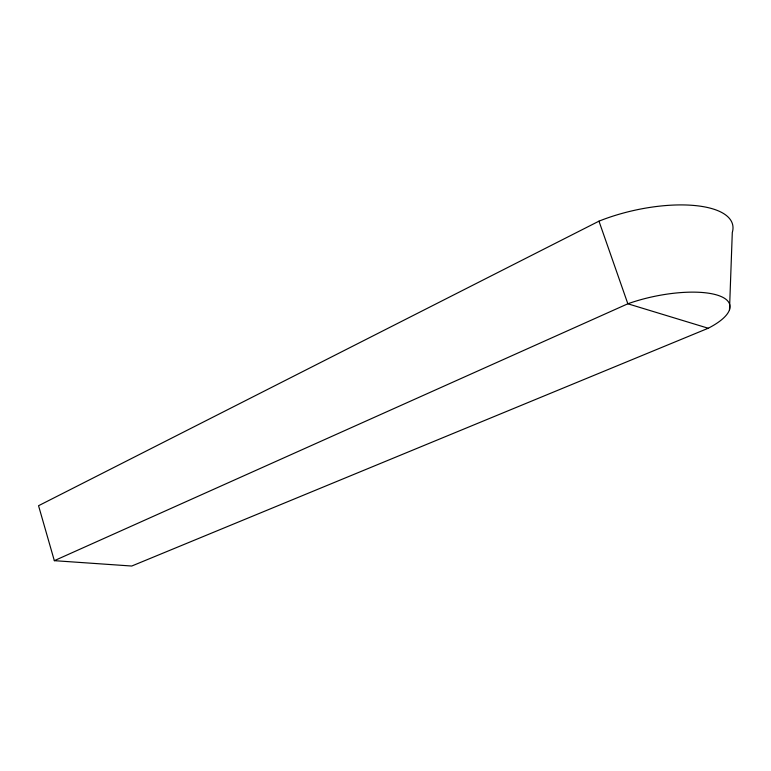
<?xml version="1.0" encoding="UTF-8"?>
<svg xmlns="http://www.w3.org/2000/svg" width="771" height="771" viewBox="0 0 771 771"><rect width="100%" height="100%" fill="white"/><g stroke="black" fill="none" stroke-linecap="round" stroke-linejoin="round"><path stroke-width="1.16" d="M729.501 309.749L732.296 232.476A93.127 35.553 -12.6 0 0 693.534 205.423A93.127 35.553 -12.6 0 0 598.971 221.161L38.55 505.718L54.336 560.671L131.745 566.03L708.231 328.244A71.761 23.814 -11.7 0 0 717.126 295.071A71.761 23.814 -11.7 0 0 627.845 303.784L54.336 560.671M708.231 328.244L627.845 303.784L598.971 221.161"/></g></svg>
